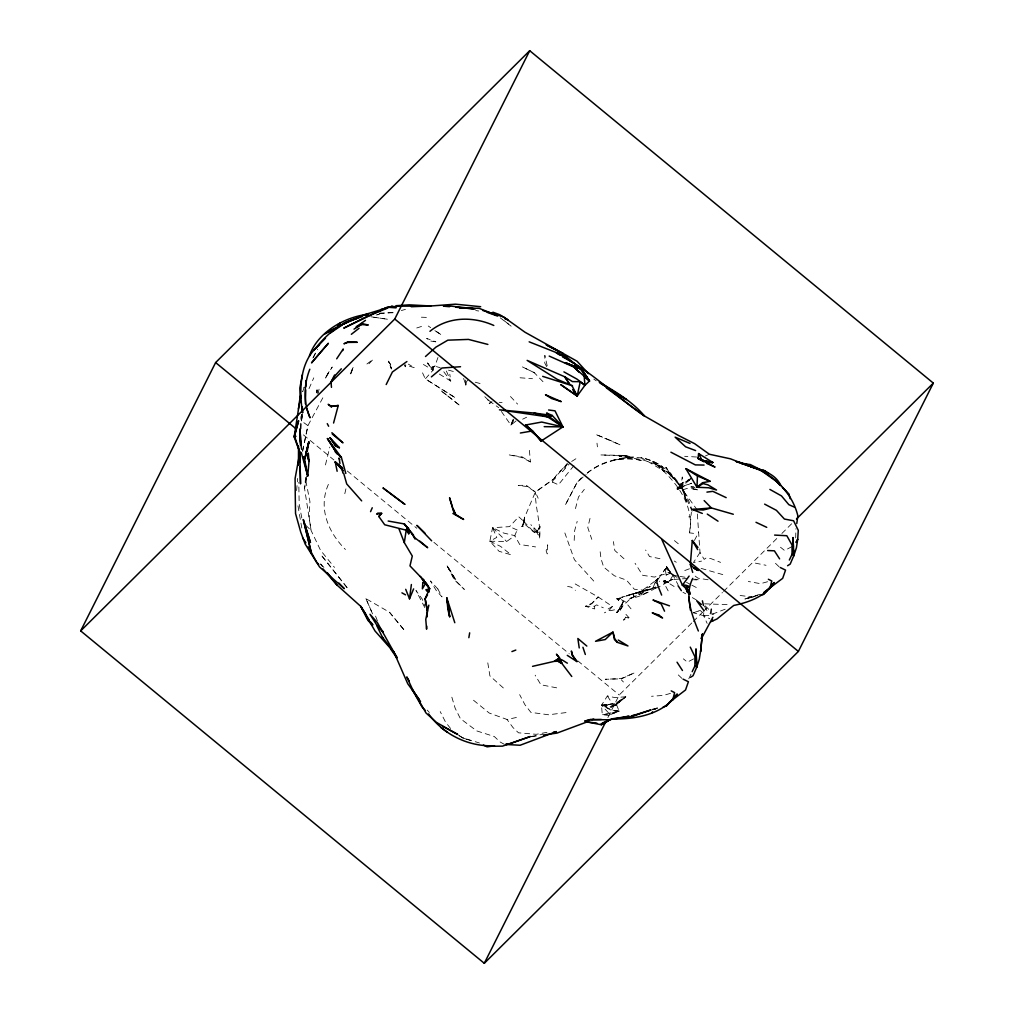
<?xml version="1.0" encoding="UTF-8"?>
<svg xmlns="http://www.w3.org/2000/svg" width="1014" height="1014" viewBox="0 0 1014 1014"><rect width="100%" height="100%" fill="white"/><g stroke="black" fill="none" stroke-linecap="round" stroke-linejoin="round"><path stroke-width="0.75" stroke-dasharray="5 3.75" d="M300.309 428.225L301.412 414.967M691.624 478.139L680.774 483.805L680.762 488.418L677.048 487.835L677.162 489.179L678.772 489.61L682.447 484.679L691.814 478.24L681.243 484.502L678.024 488.216L678.772 489.61L681.243 484.502L682.27 476.96L682.637 489.876L692.08 511.246M302.679 451.255L307.939 425.588L301.386 420.987L301.513 415.056M795.698 537.94L795.901 528.7M567.13 463.854L553.745 479.001L535.367 492.056L524.644 517.279L523.148 522.768L534.391 532.565L536.926 530.956L540.12 526.203L539.537 539.233C541.02 523.351 535.202 508.128 535.367 492.056L526.139 485.212L518.255 485.402L527.331 486.593L535.367 492.056L538.155 498.229M693.589 533.364L689.596 532.87C694.375 507.482 678.746 484.616 660.634 468.506L664.107 471.142L640.962 457.352C663.029 462.612 681.75 479.216 686.516 501.765L683.03 487.886L670.989 475.452L659.214 465.705L653.802 462.473C672.447 472.613 685.451 489.166 691.789 509.18M301.006 428.846L301.754 413.446M574.19 540.411L574.672 530.576L577.181 521.386M703.767 612.697L703.589 615.663L707.151 623.382M437.972 357.486L434.879 366.143L432.218 367.664L430.418 367.005L430.506 365.737L427.376 363.037L433.016 370.199L425.31 378.881L455.704 398.008L425.31 378.881L421.064 369.641M296.595 490.586L297.647 478.443M305.658 477.315L304.53 488.279L311.083 530.436L320.563 550.361L334.493 567.409M536.926 530.956L537.382 533.947L539.055 535.316M463.626 378.437L465.844 385.028L466.148 382.215L467.644 380.174M681.243 484.502L680.762 488.418L677.048 487.835L678.772 489.61L679.203 486.644L682.447 484.679M523.908 523.11L524.644 517.279L523.059 524.276L523.617 521.234L518.699 516.734L509.586 526.634L492.563 527.736L489.851 541.223L499.103 551.324L511.119 554.785L500.612 546.407L489.851 541.223L496.771 537.407L492.563 527.736L503.743 533.06L514.795 535.633L519.7 544.48L535.607 546.926M689.596 532.87L691.358 512.273M316.596 392.9L317.04 389.87L317.636 392.672M423.396 364.457L433.016 370.199L433.498 367.258L434.879 366.143L440.291 367.765M306.659 476.225L304.53 488.279L306.76 476.377M680.774 483.805L680.762 488.418L679.266 487.519L682.118 485.098L682.637 489.876L697.049 509.712L700.015 552.541L704.185 559.36L705.985 558.055L710.827 558.575L720.574 562.377M523.275 526.253L521.88 526.646L523.465 524.048L524.644 517.279M667.884 572.378L675.311 575.825L670.672 573.176L666.122 575.052L665.501 570.4L666.325 567.371L673.03 575.255L678.036 584.698M301.88 414.206L301.019 416.906L301.386 420.987L302.742 413.56M301.386 420.987L303.148 411.747M302.514 451.002L307.939 425.588L322.959 397.539M619.212 598.704L618.616 600.212L617.982 598.792L617.273 599.084L618.616 600.212L619.541 598.742L617.323 599.35L616.715 598.488L618.616 600.212L618.971 598.539L625.055 601.556L631.253 609.11M344.798 493.717L346.104 488.102M317.927 394.078L319.131 388.97L317.509 393.064M590.009 518.395L587.778 527.584L591.796 539.334M325.456 464.919L329.816 447.098M575.458 508.61L578.5 496.987L584.317 489.394M328.384 484.4C317.952 507.938 328.156 532.312 345.432 549.487M316.305 392.367L317.04 389.87M617.146 599.046L618.616 600.212L619.301 598.222L620.429 598.273L623.255 601.581L621.024 607.449L616.968 612.329L620.378 610.048L622.457 606.372L631.887 597.195L629.58 598.843C639.631 596.954 649.087 592.239 657.668 586.776L639.01 592.468L657.617 587.638L672.472 579.374L665.742 582.391L673.714 579.45L687.441 578.487M620.429 598.273L619.212 598.361L637.046 592.759L641.837 594.99L648.123 591.682L643.32 590.566L632.28 594.47L640.962 591.428L657.985 578.88C652.674 589.565 661.445 572.314 666.515 567.954L668.657 569.589L666.502 566.509L667.947 568.702L665.704 569.222L668.784 570.527L673.03 575.255L677.06 577.384M302.793 391.404L304.2 387.171L302.679 391.581M679.203 486.644L677.162 489.179M350.983 373.722L353.138 367.423L350.045 374.381L353.138 367.423M668.15 590.858L664.056 583.215L664.664 580.604L676.427 587.93M501.372 411.431L510.904 425.107L513.287 418.579M573.937 465.578L558.41 484.781L552.503 482.132C555.038 474.603 562.339 469.85 567.092 463.816M552.503 482.132L553.745 479.001L535.367 492.056M623.255 601.581L620.936 607.272L616.968 612.329L623.255 601.581L620.936 607.361L616.968 612.329L622.457 606.372L620.2 609.3M309.017 388.666L313.77 377.842M657.985 578.88L654.791 583.088L657.985 578.88L654.005 581.63L657.985 578.88L655.881 582.061L657.871 584.584L657.097 581.199L655.881 582.061M312.87 358.005L316.203 351.44M725.175 609.211L708.925 615.473L703.589 615.663L702.17 612.114L700.129 610.441L693.322 612.786L703.589 615.663L709.775 618.743M688.798 678.784L691.51 673.081M516.075 420.924L510.904 425.107L513.781 419.162M607.88 717.582L619.237 694.983L692.156 622.583M313.377 357.549L317.61 349.196M694.413 540.449L698.532 532.578M653.041 587.803L655.45 581.643M434.879 366.143L432.763 367.867L433.308 367.043L430.506 365.737M523.617 521.234L534.391 532.565L537.103 531.602L540.12 526.203M484.806 396.689L487.823 399.643L489.179 403.724L491.993 401.607M668.619 582.644L664.804 580.718L662.015 581.301L668.619 582.644L673.03 575.255L667.782 568.347M510.904 425.107L513.971 420.062M521.88 526.646L523.465 524.048M618.895 598.868L619.301 598.222L618.325 599.439M567.358 463.943L562.593 471.51L569.589 463.563M615.574 705.44L625.739 696.783L614.269 704.122L612.291 703.551L601.492 705.25L613.102 710.32L619.11 711.118L609.237 713.628L601.492 705.25L607.373 695.959L614.877 697.594L625.739 696.783L615.574 705.44L611.759 706.023L601.492 705.25L602.278 714.642L608.856 715.238L619.11 711.118L616.525 704.692L611.759 706.023M700.015 552.541L693.449 562.555L701.536 561.11M663.295 571.896L666.515 567.954L667.047 570.514L666.325 567.371M522.273 526.089L523.921 523.769M616.968 612.329L621.62 606.131M664.056 583.215L665.577 581.39L664.804 580.718L661.318 581.808L659.252 581.187M575.204 583.95L598.171 596.993L612.418 606.448L608.983 610.542L604.407 612.836M625.575 617.627L623.433 620.137L628.921 617.615L625.524 613.901L625.575 617.627L628.921 617.615L626.259 619.009M581.402 477.746L576.991 482.677L565.102 505.378L576.991 482.677L586.143 474.222M368.969 363.747L373.101 359.374L364.203 366.003M693.272 621.468L702.246 612.557M703.361 611.442L722.437 592.506M723.552 591.39L777.396 537.927M781.883 533.478L791.985 523.452M587.283 473.17C602.367 460.166 623.737 455.666 642.939 460.876C623.623 455.463 602.975 461.205 587.22 472.904M432.218 367.664L433.092 367.271M489.179 403.724L491.029 402.19L498.774 407.704M663.612 581.073L665.577 581.39M689.571 480.142L681.598 486.467L677.048 487.835L680.394 487.569L691.662 483.196L679.266 487.519M625.739 696.783L614.116 705.516L625.739 696.783L614.446 704.21L601.492 705.25L610.986 710.092L619.11 711.118L608.856 715.238M489.851 541.223L506.658 541.527L514.795 535.633L516.734 530.943L518.42 530.55L509.586 526.634M633.104 593.57L634.168 596.802L633.129 593.621L622.875 596.878L625.321 596.207M594.61 606.22L594.686 608.92L585.484 606.321L591.39 603.976L598.171 596.993L591.897 603.279L585.484 606.321L594.61 606.22L596.6 604.889L603.305 607.779M555.444 478.532L553.429 479.685M663.904 581.453L664.905 580.781M571.655 461.471L576.674 458.265M612.418 606.448L607.234 609.515L610.365 610.72L614.56 609.807M791.909 546.647L784.557 550.513L780.488 547.218M693.538 658.923L687.403 662.142L683.335 658.846M618.172 599.426L619.541 598.742M522.641 419.2L526.608 417.248M646.983 587.943L650.24 586.396L644.651 590.541L632.66 593.951L643.32 590.566M705.402 455.97L709.394 454.247M537.103 531.602L538.206 532.718L536.267 531.78L533.871 527.597L538.003 531.894L534.391 532.565L533.871 527.597L530.842 524.682M666.122 575.052L670.672 573.176L671.661 575.014M682.637 489.876L693.158 486.467L697.404 489.876L690.369 488.368L697.404 489.876L691.016 486.631M684.754 570.552L689.964 568.575M693.322 612.786L700.129 610.441M652.382 709.762L660.393 706.948M652.724 709.496L660.013 706.973M646.057 590.389L655.678 587.068L639.01 592.468L646.057 590.389L634.282 589.223L626.5 580.147L614.357 575.762L603.685 567.08L601.01 558.727L599.908 549.651M760.158 594.255L744.884 599.008L757.509 595.18M627.894 595.421L633.129 593.621M416.741 327.978L424.701 325.431M652.826 709.635L657.3 708.254M664.373 574.203L654.436 577.067L642.724 575.344L635.056 563.264M670.482 693.373L663.448 695.401L651.508 696.288M767.598 581.719L760.5 583.684L748.307 581.478M757.712 595.446L744.884 599.008L754.847 596.562M652.813 709.787L655.804 708.976M379.16 313.77L395.853 312.02M401.329 310.525L405.435 309.397M619.11 711.118L602.278 714.642L610.263 714.908M473.525 700.256L489.217 713.032L507.063 719.484L519.269 716.86M489.965 402.406L491.029 402.19L487.823 399.643L490.599 400.948M376.131 314.999L379.185 314.391L376.359 314.898M531.247 736.494L543.086 734.187M546.977 732.349L536.292 734.313L518.496 732.818L512.919 727.482L507.063 719.484M531.336 736.722L537.382 735.86M566.027 712.589L548.612 714.781L530.918 712.411L524.897 704.667L519.65 694.653M652.167 709.255L655.069 708.925M601.492 705.25L611.252 707.05L616.525 704.692L611.277 707.138L601.492 705.25L614.269 704.122M379.413 313.098L393.115 312.768M421.393 317.205L428.39 317.471M696.593 457.022L684.653 456.3M688.709 516.874L690.699 516.912M704.603 603.824L728.267 604.636M691.814 579.666L699.356 580.021L694.78 579.108M536.267 531.78L538.003 531.894M520.068 377.778L532.489 378.704M499.192 402.292L502.082 402.571M371.086 316.799L387.893 319.309L369.806 316.647M740.131 595.484L752.122 597.005M709.939 613.711L713.78 614.205M475.718 310.55L478.709 310.994M708.102 579.755L697.962 578.17L694.615 575.686M678.683 576.193L673.03 575.255L669.05 572.378M680.09 576.421L687.162 577.587M567.587 586.447L571.199 587.106L575.42 590.351M556.673 687.834L540.918 684.78L535.164 675.197M755.379 563.138L766.026 565.292M659.962 558.689L649.53 556.547L645.614 550.032M404.954 365.37L405.296 366.815L404.624 364.723L414.511 367.752L408.363 364.127M448.505 370.161L455.527 372.049M475.236 382.215L481.308 383.862M701.143 568.398L724.934 575.217M458.949 735.543L462.802 737.862L479.432 742.983M458.835 735.416L462.802 737.862L470.243 740.41M462.802 737.862L468.519 739.979M622.051 596.752L622.571 597.652M534.771 372.899L522.172 366.789L534.239 372.658L544.138 382.874M530.411 461.94L521.855 457.479L508.939 454.842L522.261 456.946L530.411 461.94L529.093 446.629M686.478 582.34L690.521 584.47M691.865 585.179L697.252 588.006M504.452 744.403L500.016 741.918L494.3 736.519L476.745 730.917L460.407 718.647L455.172 708.279L451.433 695.819M682.954 592.214L685.641 593.76M692.321 597.601L696.339 599.92M372.556 613.876L365.94 598.666L389.503 612.253L404.814 630.822L389.503 612.253M439.341 374.077L450.736 381.049L449.81 374.191M674.247 561.008L676.275 562.288M434.892 330.653L441.483 334.95L435.475 330.894M428.263 326.026L430.671 327.649M593.786 379.059L596.308 380.833M620.378 610.048L619.453 609.325M500.244 317.826L511.284 326.293L503.971 320.525M655.678 582.809L657.871 584.584M674.411 540.601L678.48 543.91M303.427 434.879L333.91 459.988M347.32 471.028L416.83 528.281M433.903 542.338L569.247 653.802M577.777 660.836L619.237 694.983M681.129 486.264L686.516 501.765L682.333 489.014L670.989 475.452L683.03 487.886M623.965 558.701L614.839 550.526L613.381 541.603M492.563 527.736L506.658 541.527M503.337 687.948L489.914 675.92L487.785 662.814M775.469 563.302L779.31 566.991M678.315 674.931L682.156 678.62M705.174 605.852L711.625 612.114M305.81 525.328L311.083 530.436L309.105 516.443L309.954 501.727L305.784 480.649M320.678 564.012L323.897 567.371M621.379 679.874L623.42 682.004M510.473 396.525L517.596 404.104M427.224 710.13L429.34 712.462M593.735 581.047L574.38 559.665L564.861 532.958M450.584 728.521L445.526 722.069L440.215 711.6M320.563 564.114L322.49 566.585M427.376 363.037L430.418 367.005M443.815 371.783L450.736 381.049L445.704 369.4M665.945 467.302L673.575 479.115L668.644 473.386L665.945 467.302L672.586 476.212M607.373 695.959L612.291 703.551M455.755 579.691L446.844 565.343L454.259 579.678L464.336 589.413L454.855 579.831L446.844 565.343L455.742 579.805M704.438 606.207L708.659 613.546M424.752 607.551L415.993 590.503L422.154 598.982L424.866 605.916M546.635 366.586L544.746 362.999L544.848 355.331L547.89 368.969M664.981 569.361L665.501 570.4M640.303 591.796L641.837 594.99M617.982 598.792L618.616 600.212M365.94 598.666L372.201 612.95M375.573 616.132L378.235 623.04M297.977 505.834L302.235 530.512M465.844 385.028L465.527 379.413L465.844 385.028L465.375 380.402M301.792 517.951L299.181 504.135L298.775 482.411M596.993 443.181L597.411 446.832M432.686 367.258L433.016 370.199M547.687 544.962L547.23 553.936L546.14 550.856L547.687 544.962M327.75 373.684L324.797 379.299L332.237 367.017L327.75 373.684M643.206 592.556L629.58 598.843L643.206 592.556M633.915 673.081L621.455 678.848L605.282 679.279L621.126 678.556L633.915 673.081M629.01 457.225L611.467 460.711C628.832 455.096 647.642 456.021 662.649 466.719L642.23 459.634L618.996 456.097L633.649 456.972L629.01 457.225M623.458 455.4L600.833 454.944L629.377 456.161L623.458 455.4M435.767 341.807L430.697 341.046L426.653 338.397L435.767 341.807M610.669 440.532L595.598 434.334L620.391 444.994L610.669 440.532M655.969 464.095L652.585 461.687L664.88 471.307L655.969 464.095M446.629 395.054L440.558 390.377L460.267 405.853L446.629 395.054M437.883 589.007L430.43 580.959L436.375 590.718L442.041 596.916L437.883 589.007M347.156 587.714L320.956 554.772L347.156 587.714M671.623 476.745L668.834 472.625L671.623 476.745M390.758 364.913L388.463 361.199L391.429 368.893L390.758 364.913L388.463 361.199L391.429 368.893L390.631 364.85"/><path stroke-width="1.5" d="M300.651 444.918L300.119 429.264L300.651 444.918L300.119 429.264L300.093 438.847L301.665 449.354M692.194 671.661L694.907 665.957L694.92 656.666L690.268 647.135M298.458 465.337L298.522 445.792M306.722 408.579L310.018 417.768C303.3 402.571 303.706 384.547 309.815 369.223M294.998 437.566L299.865 452.409L300.512 483.868L300.157 466.567M305.353 403.8L305.734 389.858M305.81 386.765L305.975 380.567M696.998 487.252L697.442 475.972L685.87 468.658L696.998 487.252L708.697 487.772L716.543 490.028L707.873 484.831L703.057 483.589L696.998 487.252L702.512 482.727L710.104 481.295L685.87 468.658M426.717 626.107L426.577 629.174L425.766 619.364L428.846 605.155M427.109 616.918L427.363 610.796L425.677 600.377M663.257 706.923L666.236 706.099L677.124 694.222C662.586 714.908 634.84 719.534 611.227 718.939L629.149 716.366L609.237 719.775L591.479 719.661L601.315 719.446M760.538 595.167L763.377 594.47L774.278 582.581C765.431 596.295 749.004 602.329 733.718 605.459L716.974 618.996L710.776 621.759M425.246 581.897L422.825 582.53L422.382 588.83L426.07 582.543M698.354 630.987C691.916 614.953 684.095 594.812 692.803 578.373M702.385 634.067L700.598 651.394L702.385 634.067L701.244 638.427M692.701 572.416L690.357 564.595L692.283 540.475L697.949 547.484M411.38 584.533L409.491 598.818L405.714 589.311M700.471 459.824L698.063 458.353L698.595 453.562L712.766 462.435L708.583 462.485M298.053 465.325L298.395 462.232M300.055 461.852L299.865 452.409L294.161 436.92L300.664 395.156M796.776 523.528L797.853 515.796C790.679 486.834 764.657 467.416 736.24 461.598L748.902 466.06L730.473 458.822L709.394 454.247L694.603 443.65L678.455 435.462L644.549 416.032L606.372 387.893M424.106 580.604L409.973 565.888L412.292 556.052L404.32 542.642L406.208 530.195L407.514 527.901M700.636 650.811L699.28 659.366L696.567 667.567L693.056 675.704L690.445 677.352M710.7 613.153L711.346 609.122M468.848 637.679L469.672 632.837M307.229 451.205L308.852 441.876L306.165 452.257L309.017 461.421L307.736 475.984L301.285 452.523M428.947 592.151L429.556 588.678L426.767 583.772M298.382 408.972L300.55 396.689M299.865 452.409L295.099 478.481L295.239 493.742L295.543 513.54L300.714 532.058L305.189 544.062L319.6 567.016L344.278 588.652L338.917 583.05M302.451 374.724L299.802 388.108L300.385 402.203M529.156 341.832L558.461 353.455L574.672 363.811L582.175 369.349L589.476 380.998L584.926 385.333L577.169 396.005L560.945 384.775L577.169 396.005L580.249 381.682L572.441 381.594L564.709 376.764L527.141 360.388L557.218 379.35L572.504 385.814L542.68 376.371M304.58 459.317L308.852 441.876L304.644 459.431L307.736 475.984L305.379 465.629M338.258 405.473L331.527 406.424L338.258 405.473L333.568 423.028M672.7 700.091L674.614 692.638L671.217 690.876M769.854 588.462L771.768 580.997L768.359 579.248M294.516 436.083L298.598 420.734L294.161 436.92L295.974 436.299M300.664 397.463L299.498 401.291L300.436 398.464M701.358 638.681L712.88 617.273M342.732 350.603L343.1 349.513M571.769 676.477L561.794 663.333L558.752 661.229L554.455 661.305L532.553 666.35M696.745 667.098L695.997 649.112L696.745 667.098L694.907 665.957M793.366 546.736L793.011 537.534L793.886 555.469L790.21 564.076L787.586 565.723M409.491 598.818L413.623 588.893M309.397 355.977C317.179 332.529 344.304 317.014 367.917 314.264M652.205 712.677L652.585 711.79M370.554 511.652L372.252 507.761M427.363 610.796L424.942 599.185L429.556 588.678L422.141 578.677L424.093 580.211M789.336 560.032L792.048 554.316L792.035 545.012L786.826 535.722L774.607 535.088M386.182 384.547L392.393 372.011L406.906 361.529M80.676 630.898L215.627 362.568L529.714 50.7L933.324 383.102L798.373 651.432L484.286 963.3L80.676 630.898L394.763 319.017L529.714 50.7M484.286 963.3L605.738 721.816M331.464 387.348L331.033 381.999L334.569 375.003M686.529 590.275L686.655 587.714L689.089 586.65L685.984 585.217L682.435 585.205L661.85 539.587M427.54 594.85L424.942 599.185M796.205 541.97L797.701 539.321L798.271 530.322L793.594 520.778L784.418 519.054L776.407 510.334L764.632 504.135M796.142 542.49L797.701 539.321L796.421 547.737L793.721 555.938L793.48 549.803M543.428 735.011L557.016 733.084L587.005 721.943L601.365 724.744L610.022 719.623L603.736 723.438L601.163 723.666M331.033 381.999L335.14 375.598L341.312 368.792M336.686 358.804L343.188 349.031M378.83 516.506L381.657 513.35L377.842 513.109L376.663 514.149L381.657 513.35L378.83 516.506L384.712 524.77L406.208 530.195L408.743 533.77L408.553 528.269L406.208 530.195L408.224 528.218L408.743 533.77M686.617 591.479L689.812 594.28L685.895 588.424L682.435 585.205L689.114 576.079M763.377 594.47L767.345 590.148M771.299 585.826L774.278 582.581L771.958 584.634M666.236 706.099L671.179 700.699M675.147 696.377L677.124 694.222M325.481 338.182L313.998 350.096C325.164 336.09 338.904 323.035 356.674 318.32L344.088 323.048M330.703 332.769L341.617 325.367M365.484 320.361L356.155 326.901L361.44 324.531L368.259 325L361.504 323.529M796.472 518.991L933.324 383.102M319.486 344.836C299.371 360.566 298.978 389.87 302.552 412.926L302.286 406.906M337.751 325.431L340.02 323.225L337.839 324.67M425.487 356.51L435.881 347.156L447.833 340.172L468.468 339.411L487.873 344.43M431.394 376.891L441.965 368.006L460.533 366.726M420.354 576.408L429.556 588.678L426.691 591.048L428.314 590.668M351.351 334.29L359.045 328.295M567.384 663.156C565.482 662.446 557.535 655.538 558.537 661.8L561.794 663.333L558.435 658.593L559.5 657.832L556.445 654.169L559.475 658.137M544.188 426.653L562.909 426.894L547.573 416.855L499.458 409.808L534.277 413.078L549.841 417.134L552.199 415.461L562.909 426.894L541.058 441.077L532.299 430.963L525.556 425.018L541.73 422.052L562.909 426.894L555.013 410.835L548.587 409.986M559.5 657.832L554.455 661.305L558.752 661.229M354.013 329.132L361.44 324.531M763.922 592.353L782.681 578.348L785.546 570.109L780.222 567.498M669.164 702.499L685.54 689.976L688.405 681.738L683.068 679.126M429.949 331.312C447.973 316.419 473.12 316.216 493.793 325.456M344.126 323.872L364.66 314.644L392.291 306.241L380.846 309.549M601.365 724.744L609.997 719.661M324.848 333.986L347.903 321.628L362.53 316.52M328.092 331.857L347.903 321.628M602.417 723.071L609.972 719.522M511.918 651.571L515.809 650.063M632.115 715.821L651.039 709.914L632.077 716.442L623.648 717.025L627.958 716.34M386.854 308.433L368.336 315.81L343.759 328.143L387.158 307.204L396.03 307.863M425.753 589.907L429.556 588.678M590.718 719.357L584.71 721.119L593.773 719.078M553.441 732.171L556.407 731.601L520.093 745.252L506.024 744.491M368.297 314.239L365.217 314.771L368.31 314.555M520.372 433.016L532.299 430.963M632.254 715.669L636.564 714.984M706.923 492.12L712.829 491.334L726.176 497.646M494.452 745.873L487.088 746.824L483.386 745.062M428.592 713.907C443.6 734.795 468.848 746.988 494.439 745.721M702.334 513.439L692.435 509.472L711.397 507.951L733.299 514.25M396.03 305.708L409.415 304.846L430.823 305.987L455.451 304.175L480.674 306.697M411.202 306.722L430.823 305.987L396.259 306.203M506.176 744.023L509.18 743.972L530.297 736.532L502.462 746.152L490.016 746.241M422.825 582.53L424.98 582.543M704.071 465.071L695.312 464.894L670.913 452.206M708.545 462.295L712.766 462.435L702.132 460.47L698.063 458.353L706.112 461.535L712.766 462.435L708.418 462.232M767.674 550.539L774.379 550.817L779.601 558.866M692.435 509.472L703.184 510.004L711.397 507.951L704.147 500.586M392.507 306.469L396.639 306.722M473.715 308.814L459.507 307.736L479.216 308.357L495.719 314.923M449.557 306.697L443.473 306.165L450.913 306.101L475.389 308.839M455.641 307.217L461.725 307.736M464.767 308.002L473.88 308.788M741.437 463.512L750.335 464.564L760.906 469.913M587.005 721.943L596.916 723.147M704.008 461.243L712.766 462.435L704.54 460.926L698.063 458.353L704.16 461.902M682.435 585.205L689.089 586.65L685.895 588.424L686.465 587.664L685.794 587.499M388.159 521.031L404.307 523.921L408.249 528.446M763.048 471.257L750.322 466.579C761.717 469.926 774.937 473.335 780.615 485.06M547.573 416.855L534.277 413.078L552.199 415.461L546.584 413.002L548.916 414.979M482.892 310.55L503.603 316.938L524.96 332.212L577.08 361.238L588.412 373.659M750.309 466.491L765.722 471.282M617.374 642.356L614.611 638.44L612.976 632.102L605.257 639.555L595.535 641.292L612.976 632.102L614.471 639.631L617.374 642.356L627.97 645.956L618.248 640.037M686.085 588.83L687.872 589.451L686.655 587.714M487.278 312.375L497.595 316.102M504.947 318.764L507.9 319.828L499.902 314.784L492.893 312.185M565.267 362.72L582.175 369.349L565.267 362.72L581.415 369.311L589.476 380.998L584.216 376.6L584.926 385.333L580.249 381.682M695.617 450.584L685.591 446.781L675.121 437.148L690.014 443.448M560.045 355.242L556.356 352.821L565.888 356.434L580.705 368.614M669.468 605.84L652.978 600.009L661.179 603.926L664.538 611.176M452.903 513.477L463.652 519.46L455.679 514.491L453.347 510.777L449.557 497.773L452.612 507.583M697.442 475.972L710.104 481.295M556.356 352.821L564.912 356.484M339.411 447.744L335.596 446.084L330.032 437.833L339.411 447.744L335.875 445.767L330.032 437.833M706.593 463.335L715.035 467.061L705.845 462.27M549.208 356.079L574.063 367.157L579.653 368.044L589.476 380.998L574.063 367.157L579.311 372.43M695.363 568.372L698.19 570.438L694.983 568.955L690.357 564.595M756 522.299L766.736 527.343M698.063 458.353L702.816 460.673M558.435 658.593L559.969 659.354L561.794 663.333L560.184 659.48M563.328 353.531L546.216 344.861L559.703 352.073M442.966 726.556L457.783 734.478L436.388 722.374L425.969 712.943L412.305 688.861L406.779 676.934L409.174 680.964M563.923 371.885L577.017 379.135L584.926 385.333M401.937 592.848L405.549 594.85M769.892 489.42L781.477 495.909L788.841 504.668L794.127 507.013M694.045 568.081L698.19 570.438M599.249 382.139C615.397 391.658 632.419 401.506 644.549 416.032C616.499 397.12 592.848 372.29 562.517 356.865M763.415 470.065L768.713 473.335M792.048 554.316L793.886 555.469M600.25 383L626.36 399.592L600.339 383.115M331.527 406.424L328.181 404.307L331.375 407.032M567.282 655.361L576.915 661.572L572.618 655.323L571.389 651.001L572.073 655.133L576.915 661.572M707.278 514.098L718.013 521.183M760.437 470.002L777.332 482.081L780.539 485.465M712.183 619.998L713.184 620.682M440.672 727.342L447.313 732.184M549.841 417.134L562.909 426.894L557.079 421.925M701.358 604.369L696.669 600.694L704.02 610.732M332.262 434.03L342.96 442.839L331.908 432.712M337.142 471.269L335.241 461.978L339.627 465.578L343.15 470.724M394.763 319.017L798.373 651.432M215.627 362.568L296.113 428.859M525.556 425.018L532.857 431.102L541.058 441.077M419.859 541.159L427.667 547.712L415.17 538.041L404.307 523.921L413.547 535.151M586.827 646.07L577.866 638.503L579.235 647.946M345.812 473.449L341.401 457.466L335.254 451.851M342.897 470.61L335.241 461.978L342.745 468.645M327.307 572.733L336.952 585.027L360.769 606.385L365.712 614.154M335.241 461.978L341.743 468.1M424.955 533.098L416.893 525.366L431.647 540.817M690.242 593.063L688.823 590.135M790.147 498.66L789.095 494.49L782.415 487.506M372.239 624.827L367.917 620.391L360.769 606.385L369.286 620.162M318.713 564.38L316.571 562.136L308.243 546.838M322.997 568.879L336.952 585.027M425.373 710.522L422.154 707.126L412.229 689.609L419.099 699.318M784.823 489.977L789.095 494.49M780.387 485.338L777.332 482.081L780.108 485.465M397.26 657.592L394.002 652.344L375.041 631.012L360.769 606.385M361.668 500.878L346.725 483.944L343.721 473.386M370.059 621.405L372.975 624.763M341.401 457.466L327.433 438.542L337.168 453.816L333.492 448.226M583.177 372.721L589.476 380.998M382.455 637.21L394.002 652.344L407.755 683.778L420.544 701.485M686.643 589.844L689.812 594.28M390.542 648.846L396.753 657.807M569.906 384.471L564.709 376.764L568.867 383.178M678.062 585.724L681.357 590.68M302.565 537.775L305.898 542.807M677.035 662.193L682.447 670.495M577.169 396.005L573.011 389.591L577.169 396.005L571.845 385.358M327.433 438.542L332.731 447.009M692.283 540.475L697.632 549.601M411.988 533.503L415.018 539.03M327.269 423.649L328.637 426.248M394.002 652.344L377.411 622.647L369.996 614.281L376.612 624.776L383.267 631.976L376.676 625.423L383.279 639.023M698.595 453.562L702.132 460.47M453.22 508.965L455.679 514.491M339.753 459.722L339.056 457.998L339.944 463.499M657.566 584.875L661.648 595.079M398.996 528.915L404.32 542.642M453.131 508.965L455.235 514.44M582.923 647.287L585.332 654.474M454.792 622.71L446.781 597.854L447.922 609.591L449.671 616.753L448.758 608.97M342.897 473.094L341.579 466.643M307.305 454.209L309.017 461.421L308.294 453.043M303.351 456.756L304.707 462.676M702.41 600.808L703.45 605.485M448.505 607.576L446.781 597.854L449.671 616.753M688.772 597.069L690.42 610.238M300.119 429.264L300.309 438.416M321.577 351.034L311.526 362.898L328.384 343.264L321.577 351.034M558.739 659.062L554.455 661.305L558.866 659.024M347.777 341.908L343.949 343.771L347.802 342.428L357.296 342.301L347.777 341.908M509.18 743.972L506.227 744.352L509.18 743.972M561.084 401.569L551.464 398.464L545.494 394.75L561.084 401.569M658.745 614.991L652.243 612.836L662.586 617.982L658.745 614.991M404.776 504.275L383.165 488.076L404.776 504.275M310.436 542.452L303.313 519.65L311.349 552.871L303.313 519.65L310.436 542.452"/></g></svg>
